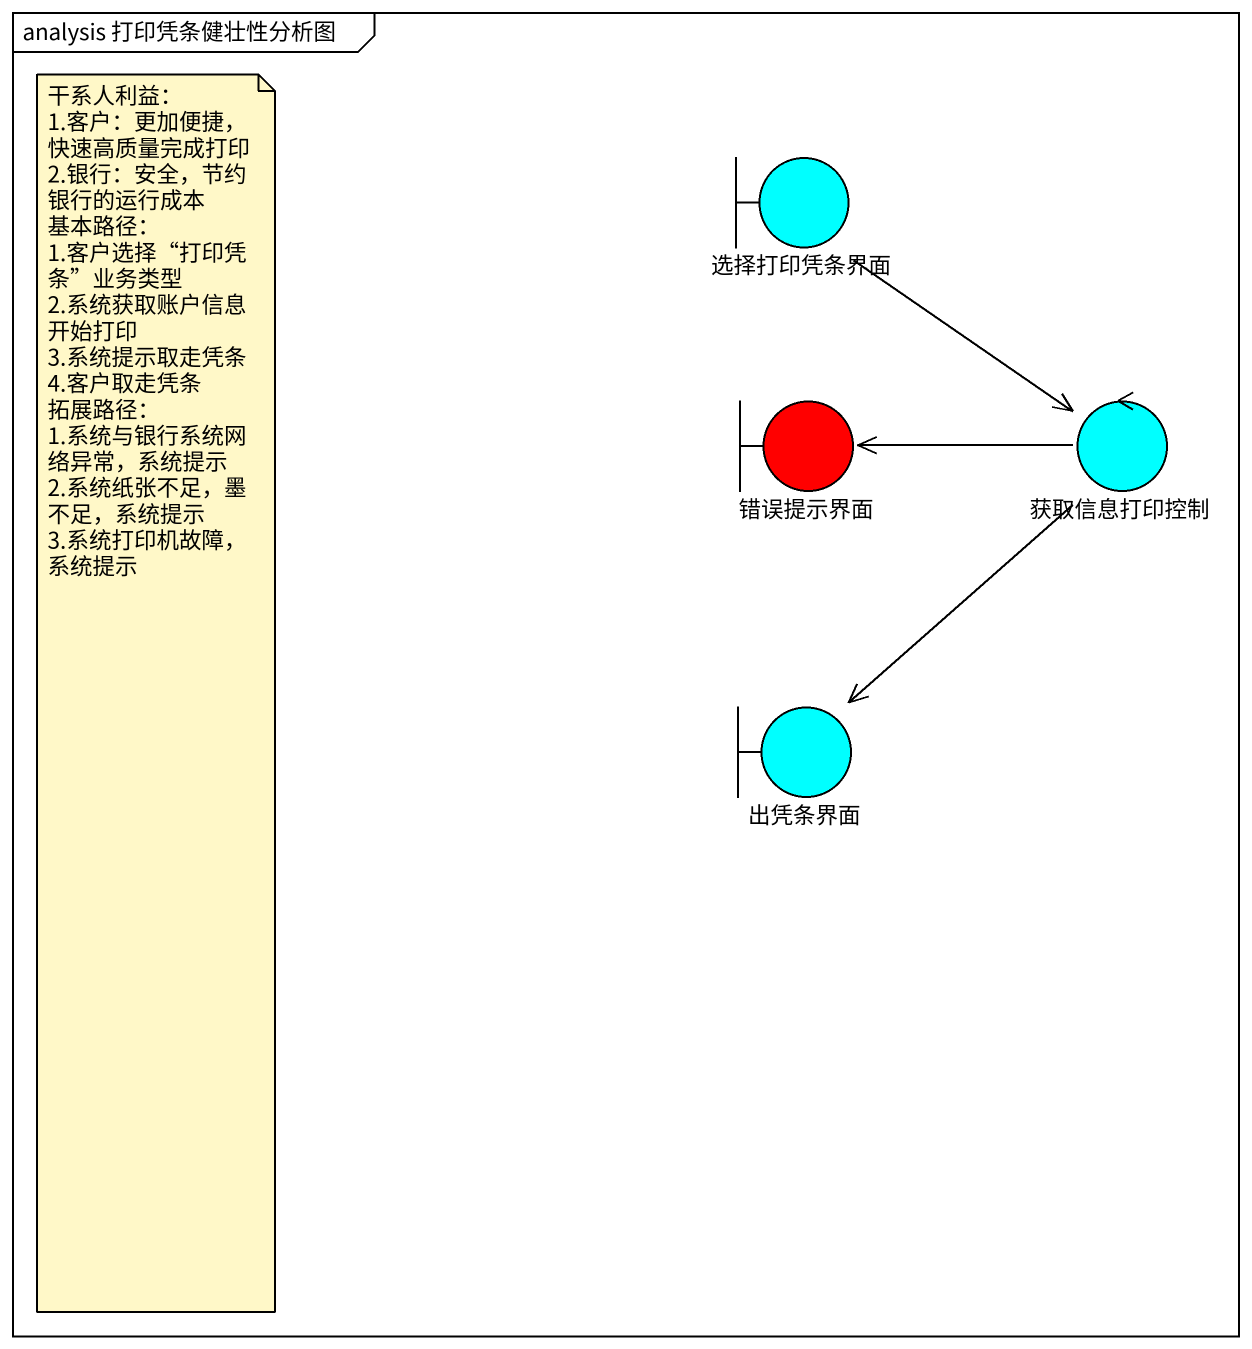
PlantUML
@startuml
mainframe analysis 打印凭条健壮性分析图
boundary 选择打印凭条界面 #00FFFF
boundary 错误提示界面 #FF0000
control 获取信息打印控制 #00FFFF
boundary 出凭条界面 #00FFFF
选择打印凭条界面 --> 获取信息打印控制
获取信息打印控制 -left-> 错误提示界面
获取信息打印控制 --> 出凭条界面
note as N1
  干系人利益：
  1.客户：更加便捷，快速高质量完成打印
  2.银行：安全，节约银行的运行成本
  基本路径：
  1.客户选择“打印凭条”业务类型
  2.系统获取账户信息开始打印
  3.系统提示取走凭条
  4.客户取走凭条
  拓展路径：
  1.系统与银行系统网络异常，系统提示
  2.系统纸张不足，墨不足，系统提示
  3.系统打印机故障，系统提示
end note
@enduml
